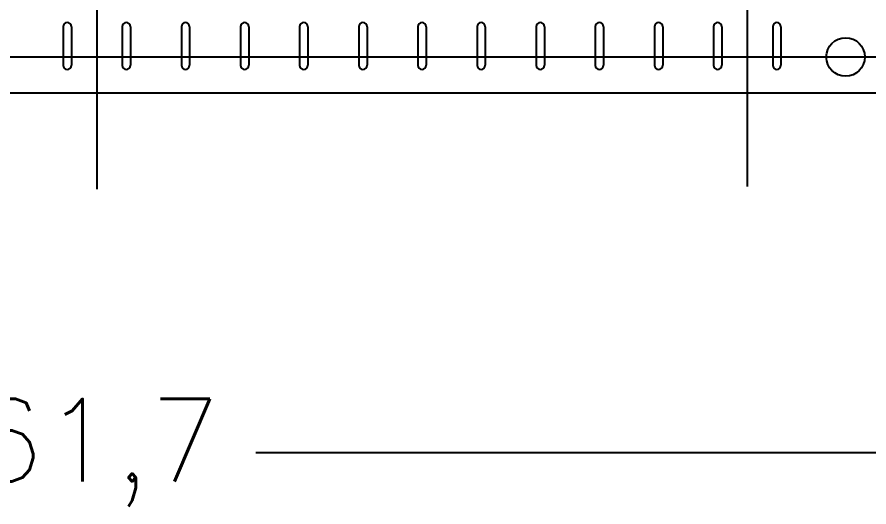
# Model space of a CAD drawing. Header units: millimetres. Extents: x -992 to 1678, y 98 to 1000.
# Drawn here: x -818.14 to -787.16, y 526.33 to 544.12 of the extents above; entities that cross this region are included whole.
import ezdxf

# ---------------------------------------------------------------- set-up
doc = ezdxf.new("R2010")
doc.units = ezdxf.units.MM
doc.header["$PDMODE"] = 3
doc.header["$PDSIZE"] = -1
doc.linetypes.add('CENTER', pattern=[10.16, 6.35, -1.27, 1.27, -1.27])
doc.layers.get('DEFPOINTS').update_dxf_attribs({"color": 10})
for name, color, linetype in [('1', 3, 'Continuous'), ('CEN', 8, 'CENTER'), ('DIM', 7, 'Continuous')]:
    doc.layers.add(name, color=color, linetype=linetype)
doc.styles.add('SIMPLEX', font='simplex')
doc.styles.get("Standard").update_dxf_attribs({"font": 'txt.shx', "bigfont": 'chineset.shx'})
doc.dimstyles.new('ISO-25', dxfattribs={"dimtxt": 2.5, "dimasz": 2.5, "dimexe": 1.25, "dimexo": 0.625, "dimtad": 1, "dimtxsty": 'Standard', "dimcen": 2.5, "dimadec": 0, "dimazin": 0, "dimtfac": 1, "dimtmove": 0, "dimatfit": 3, "dimfxl": 0, "dimarcsym": 0})

# ---------------------------------------------------------------- blocks, each defined once
blk = doc.blocks.new('_OPEN30')
at = {"color": 0, "linetype": 'ByBlock'}
for p, q in [((-1, 0.268), (0, 0)), ((0, 0), (-1, -0.268)), ((0, 0), (-1, 0))]:
    blk.add_line(p, q, dxfattribs=at)
blk = doc.blocks.new('*D47')
at = {"layer": 'DEFPOINTS', "color": 0}
for p in [(-846.086, 538.371), (-784.386, 538.371), (-784.386, 528.294)]:
    blk.add_point(p, dxfattribs=at)
at = {"layer": 'DIM', "color": 0, "lineweight": -2}
for p, q in [((-846.086, 537.371), (-846.086, 527.294)), ((-784.386, 537.371), (-784.386, 527.294)), ((-844.086, 528.294), (-821.021, 528.294)), ((-786.386, 528.294), (-809.45, 528.294))]:
    blk.add_line(p, q, dxfattribs=at)
at = {"layer": 'DIM', "color": 0, "lineweight": -2, "xscale": 2, "yscale": 2, "zscale": 2, "rotation": 180}
blk.add_blockref('_OPEN30', (-846.086, 528.294), dxfattribs=at)
at = {"layer": 'DIM', "color": 0, "lineweight": -2, "xscale": 2, "yscale": 2, "zscale": 2}
blk.add_blockref('_OPEN30', (-784.386, 528.294), dxfattribs=at)
at = {"layer": 'DIM', "color": 0, "insert": (-815.236, 528.294), "char_height": 3, "attachment_point": 5, "style": 'SIMPLEX'}
blk.add_mtext('61,7', dxfattribs=at)

msp = doc.modelspace()

# ---------------------------------------------------------------- linework, layer by layer
at = {"layer": '1'}
for p, q in [((-816.46053085, 543.77062093), (-816.46053085, 542.37062093)), ((-816.46053085, 543.77062093), (-816.46053085, 542.37062093)), ((-816.16053085, 543.77062093), (-816.16053085, 542.37062093)), ((-816.16053085, 543.77062093), (-816.16053085, 542.37062093)), ((-814.31053085, 543.77062093), (-814.31053085, 542.37062093)), ((-814.31053085, 543.77062093), (-814.31053085, 542.37062093)), ((-814.01053085, 543.77062093), (-814.01053085, 542.37062093)), ((-814.01053085, 543.77062093), (-814.01053085, 542.37062093)), ((-812.16053085, 543.77062093), (-812.16053085, 542.37062093)), ((-812.16053085, 543.77062093), (-812.16053085, 542.37062093)), ((-811.86053085, 543.77062093), (-811.86053085, 542.37062093)), ((-811.86053085, 543.77062093), (-811.86053085, 542.37062093)), ((-810.01053085, 543.77062093), (-810.01053085, 542.37062093)), ((-810.01053085, 543.77062093), (-810.01053085, 542.37062093)), ((-809.71053085, 543.77062093), (-809.71053085, 542.37062093)), ((-809.71053085, 543.77062093), (-809.71053085, 542.37062093)), ((-807.86053085, 543.77062093), (-807.86053085, 542.37062093)), ((-807.86053085, 543.77062093), (-807.86053085, 542.37062093)), ((-807.56053085, 543.77062093), (-807.56053085, 542.37062093)), ((-807.56053085, 543.77062093), (-807.56053085, 542.37062093)), ((-805.71053085, 543.77062093), (-805.71053085, 542.37062093)), ((-805.71053085, 543.77062093), (-805.71053085, 542.37062093)), ((-805.41053085, 543.77062093), (-805.41053085, 542.37062093)), ((-805.41053085, 543.77062093), (-805.41053085, 542.37062093)), ((-803.56053085, 543.77062093), (-803.56053085, 542.37062093)), ((-803.56053085, 543.77062093), (-803.56053085, 542.37062093)), ((-803.26053085, 543.77062093), (-803.26053085, 542.37062093)), ((-803.26053085, 543.77062093), (-803.26053085, 542.37062093)), ((-801.41053085, 543.77062093), (-801.41053085, 542.37062093)), ((-801.41053085, 543.77062093), (-801.41053085, 542.37062093)), ((-801.11053085, 543.77062093), (-801.11053085, 542.37062093)), ((-801.11053085, 543.77062093), (-801.11053085, 542.37062093)), ((-799.26053085, 543.77062093), (-799.26053085, 542.37062093)), ((-799.26053085, 543.77062093), (-799.26053085, 542.37062093)), ((-798.96053085, 543.77062093), (-798.96053085, 542.37062093)), ((-798.96053085, 543.77062093), (-798.96053085, 542.37062093)), ((-797.11053085, 543.77062093), (-797.11053085, 542.37062093)), ((-797.11053085, 543.77062093), (-797.11053085, 542.37062093)), ((-796.81053085, 543.77062093), (-796.81053085, 542.37062093)), ((-796.81053085, 543.77062093), (-796.81053085, 542.37062093)), ((-794.96053085, 543.77062093), (-794.96053085, 542.37062093)), ((-794.96053085, 543.77062093), (-794.96053085, 542.37062093)), ((-794.66053085, 543.77062093), (-794.66053085, 542.37062093)), ((-794.66053085, 543.77062093), (-794.66053085, 542.37062093)), ((-792.81053085, 543.77062093), (-792.81053085, 542.37062093)), ((-792.81053085, 543.77062093), (-792.81053085, 542.37062093)), ((-792.51053085, 543.77062093), (-792.51053085, 542.37062093)), ((-792.51053085, 543.77062093), (-792.51053085, 542.37062093)), ((-790.66053085, 543.77062093), (-790.66053085, 542.37062093)), ((-790.66053085, 543.77062093), (-790.66053085, 542.37062093)), ((-790.36053085, 543.77062093), (-790.36053085, 542.37062093)), ((-790.36053085, 543.77062093), (-790.36053085, 542.37062093))]:
    msp.add_line(p, q, dxfattribs=at)
at = {"layer": '1', "linetype": 'ByBlock'}
for p, q in [((-845.08553085, 541.37062093), (-815.23553085, 541.37062093)), ((-815.23553085, 541.37062093), (-785.38553085, 541.37062093))]:
    msp.add_line(p, q, dxfattribs=at)
at = {"layer": '1'}
msp.add_circle((-788.01053085, 542.67062093), 0.7, dxfattribs=at)
for centre, start, end in [((-816.31053085, 543.77062093), 0, 180), ((-816.31053085, 543.77062093), 0, 180), ((-814.16053085, 543.77062093), 0, 180), ((-814.16053085, 543.77062093), 0, 180), ((-812.01053085, 543.77062093), 0, 180), ((-812.01053085, 543.77062093), 0, 180), ((-809.86053085, 543.77062093), 0, 180), ((-809.86053085, 543.77062093), 0, 180), ((-807.71053085, 543.77062093), 0, 180), ((-807.71053085, 543.77062093), 0, 180), ((-805.56053085, 543.77062093), 0, 180), ((-805.56053085, 543.77062093), 0, 180), ((-803.41053085, 543.77062093), 0, 180), ((-803.41053085, 543.77062093), 0, 180), ((-801.26053085, 543.77062093), 0, 180), ((-801.26053085, 543.77062093), 0, 180), ((-799.11053085, 543.77062093), 0, 180), ((-799.11053085, 543.77062093), 0, 180), ((-796.96053085, 543.77062093), 0, 180), ((-796.96053085, 543.77062093), 0, 180), ((-794.81053085, 543.77062093), 0, 180), ((-794.81053085, 543.77062093), 0, 180), ((-792.66053085, 543.77062093), 0, 180), ((-792.66053085, 543.77062093), 0, 180), ((-790.51053085, 543.77062093), 0, 180), ((-790.51053085, 543.77062093), 0, 180), ((-816.31053085, 542.37062093), 180, 0), ((-816.31053085, 542.37062093), 180, 0), ((-814.16053085, 542.37062093), 180, 0), ((-814.16053085, 542.37062093), 180, 0), ((-812.01053085, 542.37062093), 180, 0), ((-812.01053085, 542.37062093), 180, 0), ((-809.86053085, 542.37062093), 180, 0), ((-809.86053085, 542.37062093), 180, 0), ((-807.71053085, 542.37062093), 180, 0), ((-807.71053085, 542.37062093), 180, 0), ((-805.56053085, 542.37062093), 180, 0), ((-805.56053085, 542.37062093), 180, 0), ((-803.41053085, 542.37062093), 180, 0), ((-803.41053085, 542.37062093), 180, 0), ((-801.26053085, 542.37062093), 180, 0), ((-801.26053085, 542.37062093), 180, 0), ((-799.11053085, 542.37062093), 180, 0), ((-799.11053085, 542.37062093), 180, 0), ((-796.96053085, 542.37062093), 180, 0), ((-796.96053085, 542.37062093), 180, 0), ((-794.81053085, 542.37062093), 180, 0), ((-794.81053085, 542.37062093), 180, 0), ((-792.66053085, 542.37062093), 180, 0), ((-792.66053085, 542.37062093), 180, 0), ((-790.51053085, 542.37062093), 180, 0), ((-790.51053085, 542.37062093), 180, 0)]:
    msp.add_arc(centre, 0.15, start, end, dxfattribs=at)
at = {"layer": 'CEN', "linetype": 'ByBlock'}
for p, q in [((-815.23553085, 604.87062093), (-815.23553085, 537.87062093)), ((-791.58553085, 604.77062093), (-791.58553085, 537.97062093)), ((-909.21053085, 542.67062093), (-660.56053085, 542.67062093))]:
    msp.add_line(p, q, dxfattribs=at)

# ---------------------------------------------------------------- dimensions: what is measured, and where the dimension line sits
at = {"layer": 'DIM'}
dim = msp.add_linear_dim(base=(-784.3855308486, 528.2944251515), p1=(-846.0855308486, 538.370620928), p2=(-784.3855308486, 538.370620928), dimstyle='ISO-25', override={"dimtxt": 3, "dimasz": 2, "dimexe": 1, "dimexo": 1, "dimgap": 1.5, "dimtad": 0, "dimdec": 8, "dimtxsty": 'SIMPLEX', "dimblk1": 'OPEN30', "dimblk2": 'OPEN30', "dimsah": 1, "dimtp": 0.05, "dimtm": 0.05, "dimtfac": 0.5, "dimtdec": 8}, dxfattribs=at)
dim.commit()
dim.dimension.update_dxf_attribs({"geometry": '*D47', "text_midpoint": (-815.2355308486, 528.2944251515)})

doc.saveas('drawing.dxf')
